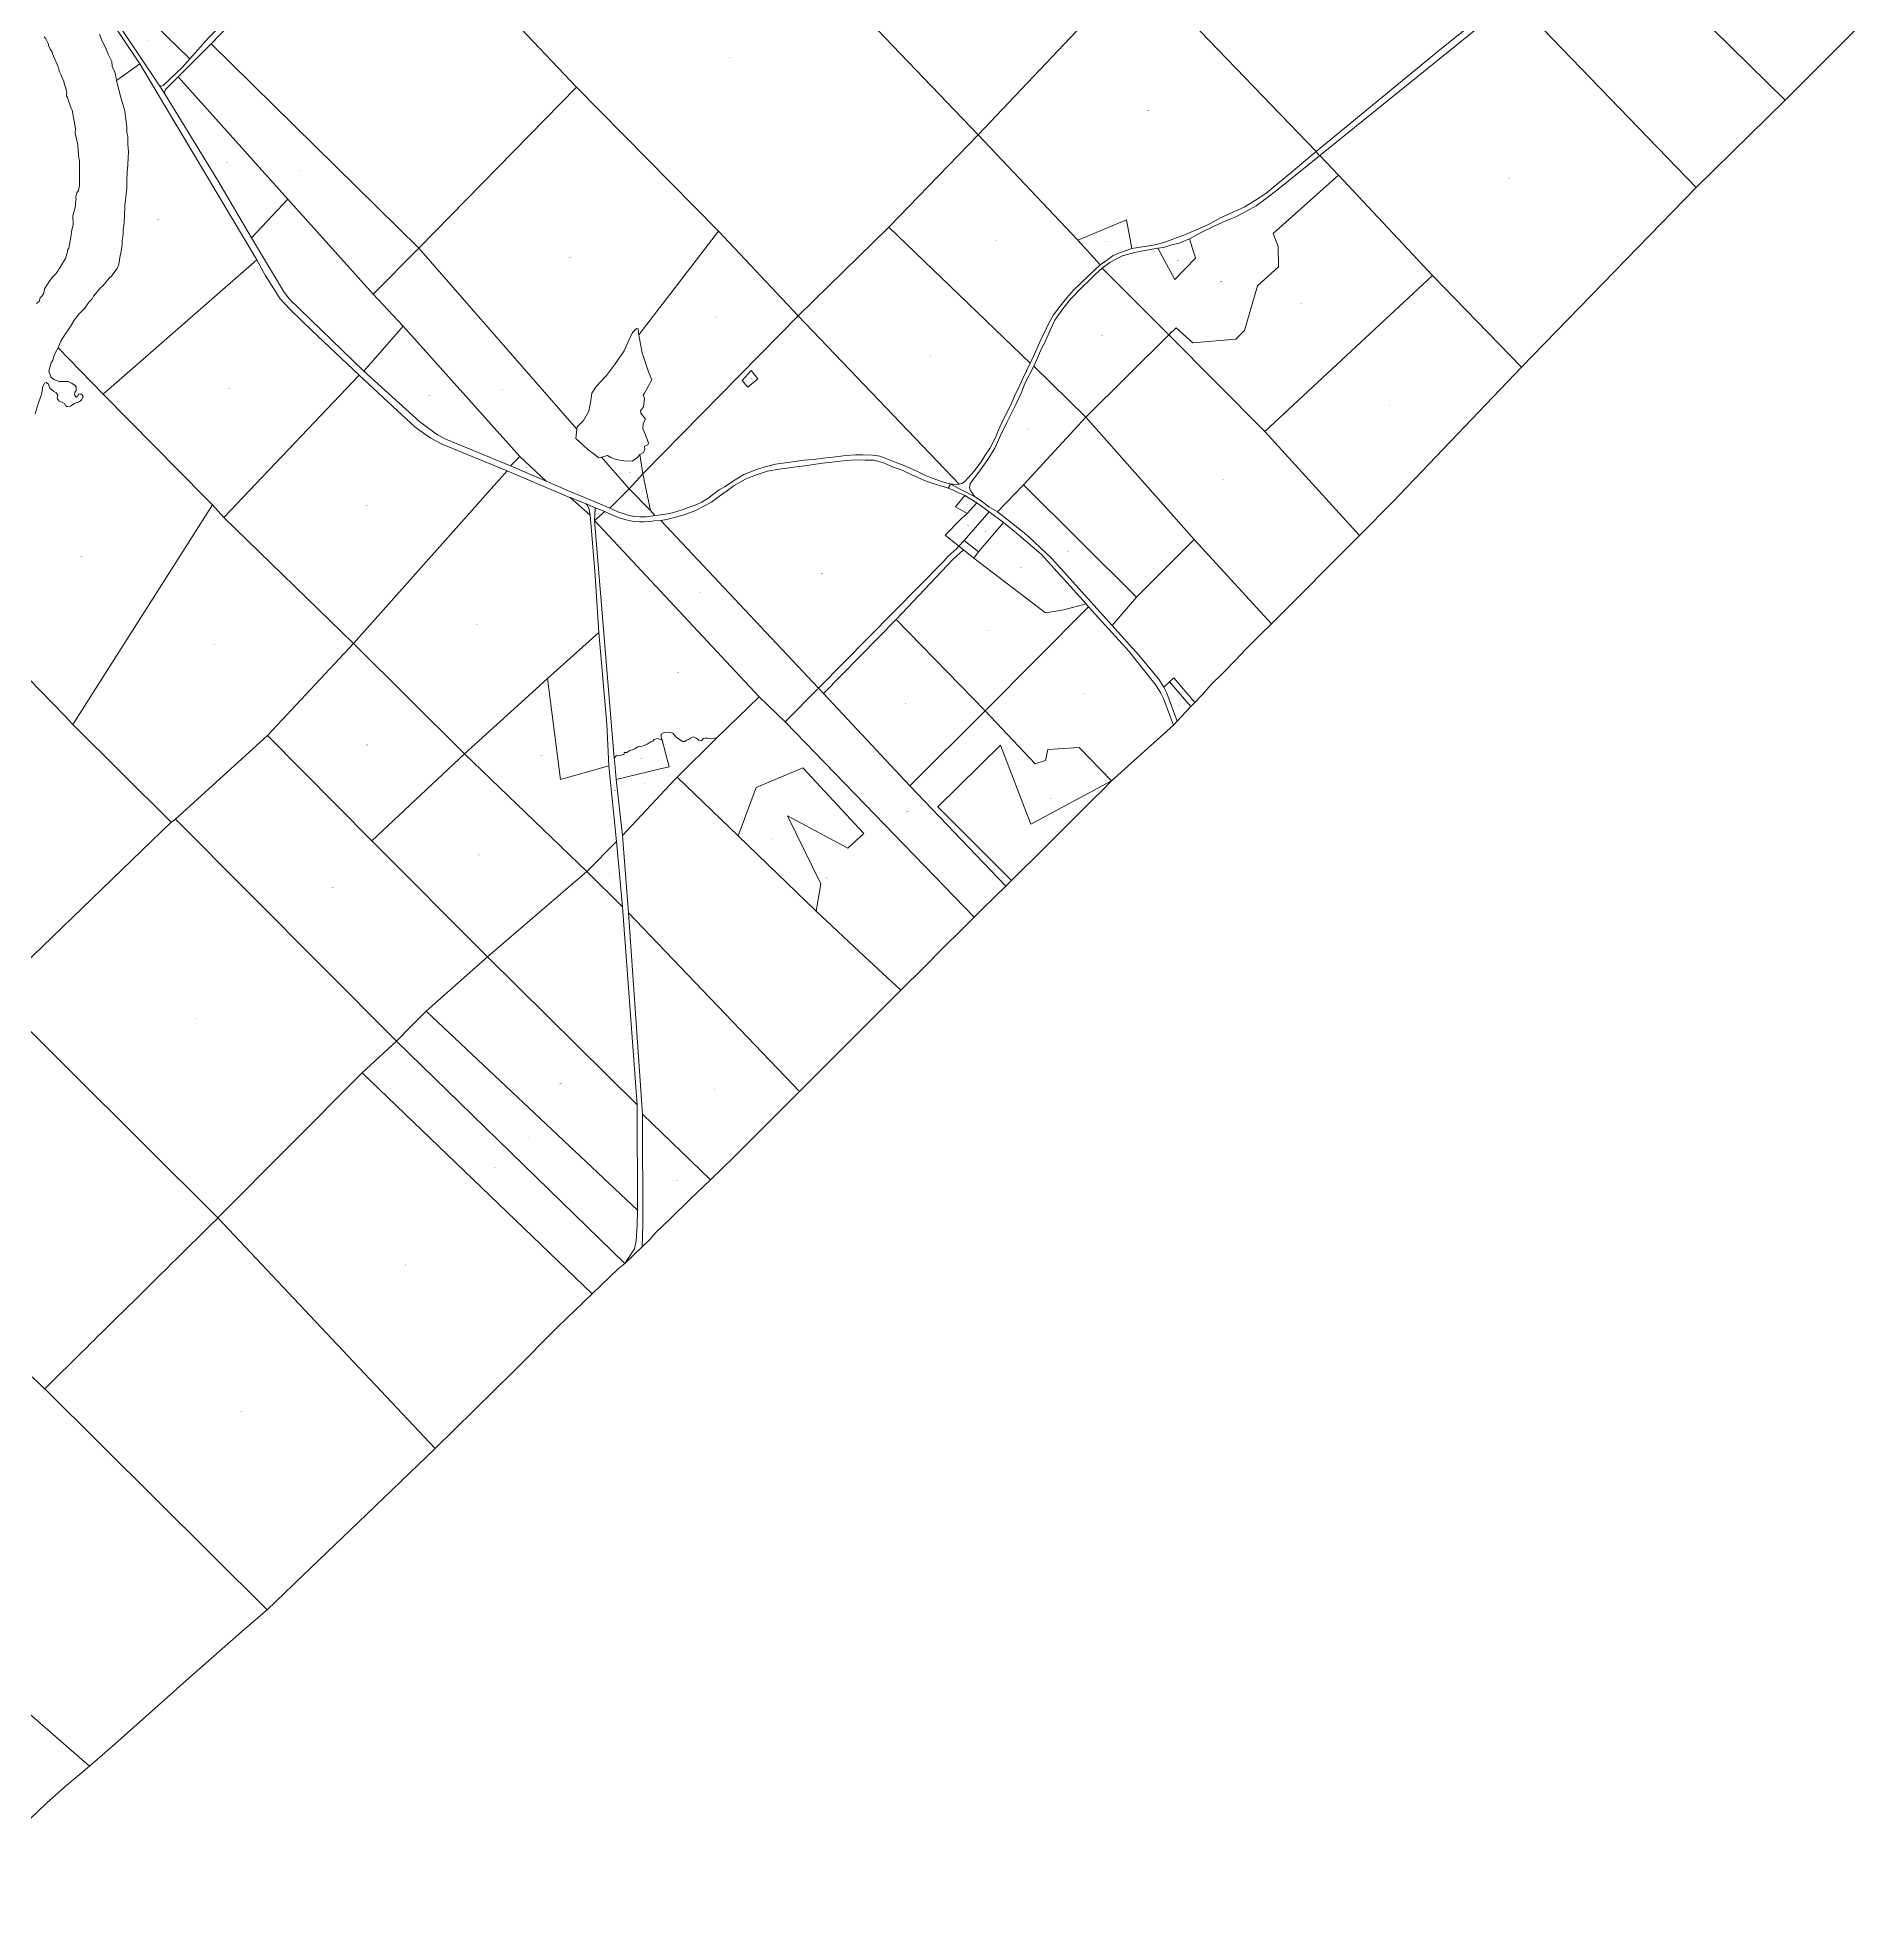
# Model space of a CAD drawing. Header units: metres. Extents: x 208626 to 229755, y 5040476 to 5064226.
# Drawn here: x 222019 to 226424, y 5044389 to 5048913 of the extents above; entities that cross this region are included whole.
import ezdxf

# ---------------------------------------------------------------- set-up
doc = ezdxf.new("R2010")
doc.units = ezdxf.units.M
doc.header["$LTSCALE"] = 0.56
doc.layers.add('6', color=7, linetype='Continuous', lineweight=13)
doc.layers.add('61', color=7, linetype='Continuous')

msp = doc.modelspace()

# ---------------------------------------------------------------- linework, layer by layer
at = {"layer": '6'}
for points in [[(223246.3038, 5049733.8055), (223420.2937, 5049899.6076), (223543.1479, 5050026.8154), (223658.7371, 5050147.7542), (224670.7592, 5049084.7716), (224286.0008, 5048678.0242), (223517.7552, 5049479.7532)], [(224670.7592, 5049084.7716), (224865.7525, 5049299.7742), (225066.7456, 5049518.777), (225073.7454, 5049525.7771), (225421.7532, 5049154.783), (225408.7536, 5049141.7828), (225546.8287, 5049001.7703), (225403.5427, 5048886.9308), (225100.1137, 5048637.7608)], [(223080.7688, 5049043.7473), (223517.7552, 5049479.7532), (224286.0008, 5048678.0242), (224070.7788, 5048455.7634), (223851.7855, 5048241.7604), (223659.7812, 5048445.7571), (223317.774, 5048792.7513)], [(225100.1137, 5048637.7608), (225403.5427, 5048886.9308), (225546.8287, 5049001.7703), (225561.5787, 5049013.3596), (225688.2939, 5049116.4342), (225746.2288, 5049163.5604), (225789.6124, 5049198.8502), (225837.7486, 5049242.7893), (225842.9844, 5049247.987), (225879.7577, 5049284.1278), (225992.349, 5049392.4885), (225998.825, 5049385.6094), (225930.2839, 5049315.5776), (225883.144, 5049269.186), (225797.8335, 5049187.9372), (225786.7506, 5049177.7886), (225576.3287, 5049006.5114), (225109.349, 5048628.7038), (225108.2693, 5048627.8292)], [(225797.8335, 5049187.9372), (225883.144, 5049269.186), (225929.8024, 5049217.226), (225980.3739, 5049263.0564), (225930.2839, 5049315.5776), (225998.825, 5049385.6094), (226222.4241, 5049159.0876), (226424.1485, 5048955.2538), (226230.5873, 5048761.6926)], [(222436.9353, 5048897.251), (222583.0951, 5049050.1274), (222826.0911, 5049300.0643), (223080.7688, 5049043.7473), (223317.774, 5048792.7513), (222937.7861, 5048404.7462)], [(222131.6346, 5049121.0785), (222168.787, 5049166.6676), (222221.3505, 5049231.1672), (222481.2713, 5048963.7229), (222430.8884, 5048911.7655), (222385.7834, 5048861.685), (222211.3275, 5049031.3493), (222208.9772, 5049034.0035), (222144.2474, 5049107.1035)], [(225576.3287, 5049006.5114), (225786.7506, 5049177.7886), (225797.8335, 5049187.9372), (226230.5873, 5048761.6926), (226016.2815, 5048551.2864)], [(224286.0008, 5048678.0242), (224670.7592, 5049084.7716), (225100.1137, 5048637.7608), (225030.0511, 5048579.2875), (224978.9668, 5048536.7865), (224954.3421, 5048521.0042), (224928.1722, 5048504.8996), (224902.0022, 5048492.8212), (224869.7929, 5048477.7231), (224839.0713, 5048461.4374), (224785.8035, 5048438.0428), (224738.2847, 5048420.1647), (224712.6118, 5048413.0741), (224656.4069, 5048404.2458), (224643.3219, 5048473.6969), (224525.5569, 5048424.3766)], [(222174.794, 5049003.0093), (222208.9772, 5049034.0035), (222211.3275, 5049031.3493), (222385.7834, 5048861.685), (222367.7561, 5048841.669), (222321.678, 5048797.3717), (222317.8874, 5048795.4764), (222314.5707, 5048795.9503), (222311.8567, 5048797.7742)], [(225109.349, 5048628.7038), (225576.3287, 5049006.5114), (226016.2815, 5048551.2864), (225594.9977, 5048118.4921), (225380.775, 5048338.7836), (225154.1248, 5048580.827)], [(222357.3074, 5048817.728), (222436.9353, 5048897.251), (222937.7861, 5048404.7462), (222827.7895, 5048293.7447), (222621.7847, 5048522.7412)], [(222324.5209, 5048780.788), (222327.3638, 5048787.4215), (222357.3074, 5048817.728), (222621.7847, 5048522.7412), (222534.4229, 5048429.6879), (222452.926, 5048568.0432), (222325.9424, 5048775.1022)], [(222937.7861, 5048404.7462), (223317.774, 5048792.7513), (223659.7812, 5048445.7571), (223468.0534, 5048196.3995), (223466.0065, 5048210.3057), (223462.0777, 5048211.6911), (223452.8972, 5048201.749), (223444.4889, 5048185.2273), (223432.7175, 5048157.7844), (223408.8636, 5048123.5132), (223390.3656, 5048097.7505), (223365.1187, 5048071.3598), (223354.4682, 5048055.3982), (223351.6605, 5048032.3238), (223347.4563, 5048012.1616), (223334.8389, 5047989.4337), (223319.1813, 5047974.5012), (223318.6339, 5047968.8336)], [(224070.7788, 5048455.7634), (224286.0008, 5048678.0242), (224525.5569, 5048424.3766), (224579.91, 5048364.9908), (224551.4974, 5048338.7056), (224532.7799, 5048320.7707), (224515.6953, 5048303.4873), (224498.5443, 5048284.4305), (224483.2989, 5048265.3738), (224467.1007, 5048244.4114), (224455.0396, 5048222.8123), (224446.4016, 5048203.7366), (224440.283, 5048191.1395), (224427.326, 5048162.7061), (224419.0479, 5048144.7102), (224410.8605, 5048128.1493)], [(224584.9427, 5048356.9385), (224603.3255, 5048370.3783), (224617.3623, 5048378.6564), (224633.1986, 5048386.5746), (224663.6008, 5048394.8295), (224678.6889, 5048397.994), (224718.9009, 5048404.6919), (224759.7596, 5048329.6669), (224809.7769, 5048380.7748), (224795.3091, 5048427.3962), (224824.4987, 5048443.5008), (224855.9874, 5048458.918), (224882.9812, 5048471.1551), (224907.0349, 5048480.7427), (224932.2898, 5048494.1898), (224955.3245, 5048506.787), (224977.3725, 5048522.9214), (225008.6952, 5048547.1742), (225108.2693, 5048627.8292), (225109.349, 5048628.7038), (225154.1248, 5048580.827), (224996.6167, 5048440.4812), (225008.6952, 5048409.2785), (225009.7017, 5048359.9581), (224959.1594, 5048314.4333), (224927.7808, 5048206.7769), (224906.7815, 5048185.7766), (224802.7823, 5048176.775), (224763.0999, 5048213.0036), (224744.9822, 5048195.8924)], [(224744.9822, 5048195.8924), (224763.0999, 5048213.0036), (224802.7823, 5048176.775), (224906.7815, 5048185.7766), (224927.7808, 5048206.7769), (224959.1594, 5048314.4333), (225009.7017, 5048359.9581), (225008.6952, 5048409.2785), (224996.6167, 5048440.4812), (225154.1248, 5048580.827), (225380.775, 5048338.7836), (224976.5069, 5047962.745)], [(222534.4229, 5048429.6879), (222621.7847, 5048522.7412), (222827.7895, 5048293.7447), (222899.7911, 5048216.7459), (222805.4476, 5048108.9122), (222624.9224, 5048283.2777), (222611.8412, 5048301.2065)], [(223468.0534, 5048196.3995), (223659.7812, 5048445.7571), (223851.7855, 5048241.7604), (223477.7973, 5047860.7553), (223470.6238, 5047907.6514), (223470.6407, 5047907.6735), (223479.0393, 5047912.5049), (223482.0933, 5047920.1333), (223481.8463, 5047928.0774), (223489.4814, 5047931.1287), (223491.263, 5047935.4515), (223487.1908, 5047946.3857), (223477.2654, 5047970.2882), (223478.5438, 5047982.0808), (223484.1429, 5047992.5065), (223472.9447, 5048007.0005), (223471.9285, 5048013.1884), (223478.8002, 5048022.8511), (223481.3452, 5048043.7023), (223478.0367, 5048050.8222), (223481.5997, 5048055.145), (223498.9171, 5048087.5728), (223491.5366, 5048107.1526), (223476.2664, 5048152.9234), (223469.4731, 5048186.7536)], [(223851.7855, 5048241.7604), (224070.7788, 5048455.7634), (224410.8605, 5048128.1493), (224393.7324, 5048091.0049), (224382.2983, 5048066.2312), (224374.6757, 5048051.9386), (224369.9115, 5048040.5046), (224362.8918, 5048024.0985), (224350.0987, 5047999.4599), (224338.727, 5047976.2428), (224333.0276, 5047963.3119), (224328.9395, 5047952.8437), (224322.2697, 5047937.5983), (224313.6942, 5047922.353), (224302.7167, 5047906.1175), (224291.779, 5047889.0037), (224278.4393, 5047870.8999), (224270.8166, 5047861.3715), (224261.9683, 5047851.1545), (224252.4919, 5047842.1519), (224246.3322, 5047837.8875), (224239.6988, 5047835.9922)], [(224525.5569, 5048424.3766), (224643.3219, 5048473.6969), (224656.4069, 5048404.2458), (224626.3602, 5048393.7729), (224610.9789, 5048387.3368), (224598.0277, 5048378.0758), (224589.9754, 5048372.0366), (224579.91, 5048364.9908)], [(222827.7895, 5048293.7447), (222937.7861, 5048404.7462), (223318.6339, 5047968.8336), (223316.4707, 5047946.4344), (223344.3683, 5047920.5466), (223371.2138, 5047899.6989), (223377.5559, 5047901.3924), (223444.6299, 5047824.6206), (223397.7218, 5047778.1863), (223369.7664, 5047790.5056), (223304.3793, 5047817.5133), (223244.2043, 5047843.0995), (223180.7978, 5047902.7508), (222899.7911, 5048216.7459)], [(224718.9009, 5048404.6919), (224732.2856, 5048406.8053), (224749.8971, 5048412.0887), (224770.3265, 5048417.3722), (224795.3091, 5048427.3962), (224809.7769, 5048380.7748), (224759.7596, 5048329.6669)], [(222176.7991, 5048052.7352), (222547.216, 5048377.094), (222567.5902, 5048340.136), (222603.4175, 5048283.173), (222628.2391, 5048256.27), (222654.773, 5048230.6838), (222679.4116, 5048206.9928), (222794.0759, 5048098.962), (222467.8052, 5047755.7402), (222440.8045, 5047786.7397), (222422.8042, 5047803.7394)], [(224419.7501, 5048120.7577), (224428.0458, 5048138.5916), (224433.8045, 5048151.5486), (224439.5631, 5048164.5057), (224446.1383, 5048177.7129), (224459.478, 5048207.2508), (224470.7826, 5048231.7699), (224489.7817, 5048258.7701), (224509.0255, 5048282.5249), (224535.661, 5048310.2721), (224552.8559, 5048327.3081), (224568.1013, 5048341.6007), (224584.9427, 5048356.9385), (224744.9822, 5048195.8924), (224545.3122, 5047997.5646)], [(224976.5069, 5047962.745), (225380.775, 5048338.7836), (225594.9977, 5048118.4921), (225285.9734, 5047794.5594), (225204.6449, 5047712.0523)], [(222805.4476, 5048108.9122), (222899.7911, 5048216.7459), (223180.7978, 5047902.7508), (223158.2471, 5047880.1643), (223002.5564, 5047944.4969), (222982.656, 5047954.9209), (222940.4861, 5047986.193)], [(224545.3122, 5047997.5646), (224744.9822, 5048195.8924), (224976.5069, 5047962.745), (225204.6449, 5047712.0523), (224992.4836, 5047499.891), (224805.9323, 5047702.8268)], [(224264.8112, 5047826.9897), (224266.7939, 5047837.7674), (224287.5545, 5047865.369), (224308.7922, 5047895.7679), (224326.081, 5047923.3058), (224340.6223, 5047954.9209), (224354.7896, 5047984.7685), (224376.5813, 5048028.1177), (224388.9682, 5048055.75), (224398.4966, 5048078.618), (224419.7501, 5048120.7577), (224545.3122, 5047997.5646), (224395.2735, 5047834.7003), (224332.5673, 5047769.1837), (224311.5475, 5047781.3702), (224292.7665, 5047795.7176), (224277.1305, 5047806.6154), (224267.1803, 5047821.3038)], [(222467.8052, 5047755.7402), (222794.0759, 5048098.962), (222885.9439, 5048012.9718), (222927.9837, 5047974.7538), (222949.0148, 5047959.1853), (222966.5461, 5047947.3398), (222993.5538, 5047932.6514), (223054.2027, 5047908.0128), (223150.8619, 5047868.212), (222780.2213, 5047451.9265)], [(223716.7903, 5048085.7586), (223738.7895, 5048109.7589), (223754.79, 5048089.7592), (223730.7906, 5048069.7588)], [(224395.2735, 5047834.7003), (224545.3122, 5047997.5646), (224805.9323, 5047702.8268), (224667.1181, 5047564.0125)], [(223158.2471, 5047880.1643), (223180.7978, 5047902.7508), (223244.2043, 5047843.0995)], [(223377.5559, 5047901.3924), (223392.5082, 5047905.385), (223400.3978, 5047900.5536), (223413.3776, 5047895.4679), (223431.7016, 5047892.4166), (223451.8075, 5047891.6537), (223464.7871, 5047900.0451), (223470.6238, 5047907.6514), (223477.7973, 5047860.7553), (223444.6299, 5047824.6206)], [(222780.2213, 5047451.9265), (223150.8619, 5047868.212), (223299.4174, 5047805.108), (223302.52, 5047803.7283), (223350.3398, 5047761.6026), (223361.7579, 5047626.9702), (223371.3123, 5047478.8755), (223247.4967, 5047367.8814), (223219.681, 5047342.279), (223047.3763, 5047185.9878)], [(223444.6299, 5047824.6206), (223477.7973, 5047860.7553), (223495.8024, 5047772.5005)], [(223302.52, 5047803.7283), (223340.8634, 5047788.6103), (223344.1802, 5047784.3459), (223347.4969, 5047778.1863), (223350.3398, 5047761.6026)], [(223397.7218, 5047778.1863), (223444.6299, 5047824.6206), (223495.8024, 5047772.5005), (223506.7002, 5047760.655), (223497.2238, 5047758.7597), (223485.6098, 5047757.7207), (223470.009, 5047757.2223), (223457.423, 5047758.2859), (223441.3131, 5047761.1288), (223429.9415, 5047765.3932), (223417.6222, 5047769.6575), (223406.7243, 5047773.9219)], [(224213.5685, 5047826.1532), (224218.8507, 5047836.4661), (224277.1305, 5047806.6154), (224292.7665, 5047795.7176), (224311.5475, 5047781.3702), (224332.5673, 5047769.1837), (224392.7424, 5047721.8018), (224408.3784, 5047708.5348), (224462.6114, 5047657.8471), (224609.0319, 5047495.3095), (224672.2958, 5047424.717), (224721.0992, 5047366.4373), (224732.9447, 5047347.0107), (224740.5258, 5047332.3223), (224765.1644, 5047265.0399), (224756.6357, 5047255.0897), (224732.6394, 5047319.1927), (224725.9007, 5047332.3547), (224714.4658, 5047351.275), (224648.7177, 5047433.858), (224552.0106, 5047540.1986), (224545.9445, 5047547.4779), (224437.5941, 5047667.099), (224372.7395, 5047722.5154), (224346.8264, 5047743.535), (224312.4302, 5047769.3322), (224285.8785, 5047788.7521), (224282.6392, 5047791.2715), (224253.4859, 5047808.5475), (224248.4471, 5047811.0669), (224236.9297, 5047815.7459), (224223.6128, 5047822.2244)], [(224231.217, 5047781.753), (224253.4859, 5047808.5475), (224282.6392, 5047791.2715), (224259.1211, 5047765.286)], [(224332.5673, 5047769.1837), (224395.2735, 5047834.7003), (224667.1181, 5047564.0125), (224609.0319, 5047495.3095), (224462.6114, 5047657.8471), (224408.3784, 5047708.5348), (224392.7424, 5047721.8018)], [(222103.8198, 5047256.7356), (222440.8045, 5047786.7397), (222467.8052, 5047755.7402), (222780.2213, 5047451.9265), (222572.8085, 5047230.6862), (222351.5682, 5047028.4588), (222341.1976, 5047021.545)], [(223340.8634, 5047788.6103), (223364.5544, 5047778.6601), (223362.5393, 5047776.7901), (223361.3355, 5047748.4731), (223408.6424, 5047176.0568), (223409.723, 5047162.9822), (223412.9065, 5047124.4611), (223428.2885, 5046989.6571), (223442.7686, 5046803.0041), (223477.0345, 5046317.5963), (223477.3599, 5046051.1616), (223475.8275, 5045997.7514), (223434.3387, 5045957.4919), (223435.4864, 5045959.8394), (223457.3993, 5045992.8154), (223461.5319, 5046012.3303), (223463.7579, 5046050.8577), (223464.9649, 5046086.4631), (223463.7579, 5046340.5286), (223428.2885, 5046817.431), (223414.0727, 5046975.2234), (223395.6489, 5047156.9168), (223390.8427, 5047257.8471), (223371.3123, 5047478.8755), (223361.7579, 5047626.9702), (223350.3398, 5047761.6026), (223347.4969, 5047778.1863), (223344.1802, 5047784.3459)], [(223361.3355, 5047748.4731), (223362.5393, 5047776.7901), (223364.5544, 5047778.6601), (223375.4522, 5047774.3957), (223385.8763, 5047770.6052)], [(223361.3355, 5047748.4731), (223385.8763, 5047770.6052), (223395.652, 5047765.6943), (223406.9231, 5047760.4456), (223420.7376, 5047754.9199), (223434.552, 5047751.236), (223447.6847, 5047747.4828), (223458.3706, 5047745.9666), (223470.6899, 5047745.4927), (223481.114, 5047745.4927), (223494.3809, 5047746.4404), (223505.7036, 5047748.0811), (223520.9148, 5047748.3357), (223900.8086, 5047344.7626), (223820.3356, 5047263.22), (223757.8099, 5047323.7605)], [(224206.3753, 5047712.9606), (224244.7962, 5047752.7672), (224259.1211, 5047765.286), (224282.6392, 5047791.2715), (224285.8785, 5047788.7521), (224312.4302, 5047769.3322), (224251.8721, 5047700.4023), (224239.5247, 5047686.3479)], [(224251.8721, 5047700.4023), (224312.4302, 5047769.3322), (224346.8264, 5047743.535), (224286.5989, 5047672.718)], [(224275.1677, 5047657.5445), (224286.5989, 5047672.718), (224346.8264, 5047743.535), (224372.7395, 5047722.5154), (224437.5941, 5047667.099), (224545.9445, 5047547.4779), (224492.0548, 5047533.3361), (224448.1041, 5047525.6925)], [(223900.8086, 5047344.7626), (224202.7991, 5047650.7667), (224212.4901, 5047661.4586), (224234.6614, 5047680.8123), (224239.5247, 5047686.3479), (224250.2202, 5047677.7049), (224225.4843, 5047655.6336), (224087.8034, 5047509.7652), (223912.8089, 5047331.7628)], [(224087.8034, 5047509.7652), (224225.4843, 5047655.6336), (224250.2202, 5047677.7049), (224275.1677, 5047657.5445), (224448.1041, 5047525.6925), (224492.0548, 5047533.3361), (224545.9445, 5047547.4779), (224552.0106, 5047540.1986), (224302.808, 5047289.7688)], [(224239.5247, 5047686.3479), (224251.8721, 5047700.4023), (224286.5989, 5047672.718), (224275.1677, 5047657.5445), (224250.2202, 5047677.7049)], [(224609.0319, 5047495.3095), (224667.1181, 5047564.0125), (224805.9323, 5047702.8268), (224992.4836, 5047499.891), (224965.3741, 5047472.7815), (224931.1926, 5047438.6), (224906.4405, 5047412.6691), (224873.6691, 5047379.2304), (224851.0688, 5047357.0027), (224841.5448, 5047347.2389), (224826.2295, 5047329.2008), (224808.1767, 5047310.037), (224757.0498, 5047369.4487), (224746.7539, 5047359.8649), (224732.9447, 5047347.0107), (224721.0992, 5047366.4373), (224672.2958, 5047424.717)], [(224302.808, 5047289.7688), (224552.0106, 5047540.1986), (224648.7177, 5047433.858), (224714.4658, 5047351.275), (224725.9007, 5047332.3547), (224732.6394, 5047319.1927), (224756.6357, 5047255.0897), (224607.369, 5047121.3672), (224528.8092, 5047201.7723), (224453.8097, 5047196.7712), (224447.8105, 5047169.7712), (224422.8108, 5047161.7708)], [(223912.8089, 5047331.7628), (224087.8034, 5047509.7652), (224302.808, 5047289.7688), (224120.8137, 5047108.7663)], [(222572.8085, 5047230.6862), (222780.2213, 5047451.9265), (223047.3763, 5047185.9878), (222824.8234, 5046976.747)], [(223247.4967, 5047367.8814), (223371.3123, 5047478.8755), (223390.8427, 5047257.8471), (223395.6489, 5047156.9168), (223279.4817, 5047123.9955)], [(223047.3763, 5047185.9878), (223219.681, 5047342.279), (223247.4967, 5047367.8814), (223279.4817, 5047123.9955), (223395.6489, 5047156.9168), (223414.0727, 5046975.2234), (223342.7806, 5046902.1879)], [(224732.9447, 5047347.0107), (224746.7539, 5047359.8649), (224798.6406, 5047300.2505), (224765.1644, 5047265.0399), (224740.5258, 5047332.3223)], [(224746.7539, 5047359.8649), (224757.0498, 5047369.4487), (224808.1767, 5047310.037), (224798.6406, 5047300.2505)], [(223560.4092, 5047130.2865), (223655.8129, 5047224.7591), (223757.8099, 5047323.7605), (223820.3356, 5047263.22), (224276.3206, 5046792.4483), (224244.6432, 5046760.981), (224202.3743, 5046718.9903), (224155.4103, 5046672.3352), (224099.6655, 5046616.6629), (224012.0085, 5046697.8294), (223895.162, 5046806.886), (223906.8209, 5046872.7635), (223825.817, 5047036.762), (223971.8183, 5046958.7643), (224009.8172, 5046993.7648), (223862.8138, 5047152.7623), (223750.8156, 5047104.7607), (223706.9095, 5046988.6471)], [(223820.3356, 5047263.22), (223900.8086, 5047344.7626), (223912.8089, 5047331.7628), (224120.8137, 5047108.7663), (224352.2368, 5046867.4334), (224328.5013, 5046844.037), (224293.1475, 5046809.1663), (224276.3206, 5046792.4483)], [(224120.8137, 5047108.7663), (224302.808, 5047289.7688), (224422.8108, 5047161.7708), (224447.8105, 5047169.7712), (224453.8097, 5047196.7712), (224528.8092, 5047201.7723), (224607.369, 5047121.3672), (224412.8146, 5047016.7709), (224339.81, 5047206.7695), (224188.8146, 5047058.7674), (224365.8294, 5046880.8319), (224352.2368, 5046867.4334)], [(222351.5682, 5047028.4588), (222572.8085, 5047230.6862), (222824.8234, 5046976.747), (223103.2029, 5046696.5311), (222955.5516, 5046565.6474), (222918.8345, 5046529.7492), (222883.6791, 5046493.861)], [(223408.6424, 5047176.0568), (223413.9042, 5047182.0703), (223420.8152, 5047181.7556), (223432.4328, 5047185.4391), (223432.8149, 5047189.7558), (223439.1705, 5047189.6501), (223445.9082, 5047193.8612), (223452.6459, 5047195.5456), (223459.3836, 5047198.9145), (223465.2791, 5047203.1255), (223470.3323, 5047203.9677), (223475.3856, 5047204.8099), (223478.1773, 5047205.8568), (223482.1233, 5047207.3366), (223488.0188, 5047209.8632), (223497.2831, 5047215.7587), (223501.4941, 5047216.6009), (223504.863, 5047220.812), (223513.2851, 5047223.3386), (223523.8137, 5047218.7571), (223540.6929, 5047154.6478), (223516.2122, 5047148.8648), (223412.9065, 5047124.4611), (223409.723, 5047162.9822)], [(223412.9065, 5047124.4611), (223516.2122, 5047148.8648), (223540.6929, 5047154.6478), (223523.8137, 5047218.7571), (223521.8135, 5047226.7571), (223521.8134, 5047233.7571), (223528.8132, 5047237.7572), (223540.8131, 5047238.7573), (223549.8132, 5047235.7575), (223557.8134, 5047226.7576), (223565.8135, 5047220.7577), (223573.8136, 5047215.7579), (223578.8136, 5047215.7579), (223582.8135, 5047218.758), (223587.8134, 5047220.7581), (223592.8133, 5047223.7581), (223599.8132, 5047226.7582), (223605.8132, 5047223.7583), (223612.8133, 5047218.7585), (223618.8133, 5047217.7585), (223623.8131, 5047222.7586), (223627.8131, 5047223.7587), (223633.8131, 5047223.7588), (223642.8131, 5047222.7589), (223655.8129, 5047224.7591), (223560.4092, 5047130.2865), (223553.8161, 5047123.7577), (223428.2885, 5046989.6571)], [(222824.8234, 5046976.747), (223047.3763, 5047185.9878), (223342.7806, 5046902.1879), (223103.2029, 5046696.5311)], [(224188.8146, 5047058.7674), (224339.81, 5047206.7695), (224412.8146, 5047016.7709), (224607.369, 5047121.3672), (224584.19, 5047098.19), (224560.9515, 5047074.9515), (224487.6195, 5047001.6195), (224446.6654, 5046960.6654), (224365.8294, 5046880.8319)], [(223428.2885, 5046989.6571), (223553.8161, 5047123.7577), (223560.4092, 5047130.2865), (223706.9095, 5046988.6471), (223895.162, 5046806.886), (224012.0085, 5046697.8294), (224099.6655, 5046616.6629), (224097.6205, 5046614.6205), (224076.7969, 5046593.7969), (224044.1898, 5046561.1898), (224010.256, 5046527.256), (223975.5578, 5046492.5578), (223941.1911, 5046458.1911), (223892.85, 5046409.85), (223855.0123, 5046372.0123), (223442.7686, 5046803.0041)], [(223706.9095, 5046988.6471), (223750.8156, 5047104.7607), (223862.8138, 5047152.7623), (224009.8172, 5046993.7648), (223971.8183, 5046958.7643), (223825.817, 5047036.762), (223906.8209, 5046872.7635), (223895.162, 5046806.886)], [(221910.8373, 5046606.7339), (222341.1976, 5047021.545), (222351.5682, 5047028.4588), (222883.6791, 5046493.861), (222801.3796, 5046417.2144), (222801.3213, 5046417.1601), (222453.263, 5046067.446), (222453.1892, 5046067.3718), (222453.1175, 5046067.4431)], [(223342.7806, 5046902.1879), (223414.0727, 5046975.2234), (223428.2885, 5046817.431)], [(223103.2029, 5046696.5311), (223342.7806, 5046902.1879), (223428.2885, 5046817.431), (223463.7579, 5046340.5286)], [(223442.7686, 5046803.0041), (223855.0123, 5046372.0123), (223827.7353, 5046344.7353), (223779.7381, 5046296.7381), (223736.4371, 5046253.4371), (223696.6114, 5046213.6805), (223640.8407, 5046159.7606), (223477.0345, 5046317.5963)], [(222955.5516, 5046565.6474), (223103.2029, 5046696.5311), (223463.7579, 5046340.5286), (223464.9649, 5046086.4631)], [(222883.6791, 5046493.861), (222918.8345, 5046529.7492), (222955.5516, 5046565.6474), (223464.9649, 5046086.4631), (223463.7579, 5046050.8577), (223461.5319, 5046012.3303), (223457.3993, 5045992.8154), (223435.4864, 5045959.8394), (223434.3387, 5045957.4919)], [(222801.3796, 5046417.2144), (222883.6791, 5046493.861), (223434.3387, 5045957.4919), (223417.9281, 5045944.5634), (223355.5375, 5045884.2837), (223355.3299, 5045884.4834)], [(222453.263, 5046067.446), (222801.3213, 5046417.1601), (222801.3796, 5046417.2144), (223355.3299, 5045884.4834), (223355.5375, 5045884.2837), (223273.0562, 5045804.986), (223166.2994, 5045698.2291), (222976.9331, 5045511.4047)], [(223475.8275, 5045997.7514), (223477.3599, 5046051.1616), (223477.0345, 5046317.5963), (223640.8407, 5046159.7606), (223591.1928, 5046111.6339), (223545.0168, 5046067.2807), (223508.9292, 5046032.3861), (223494.2496, 5046015.8468)]]:
    msp.add_lwpolyline(points, close=True, dxfattribs=at)
for points in [[(222089.9803, 5049111.514), (222265.6225, 5048849.2211), (222208.9243, 5048809.5258), (222206.482, 5048823.7723), (222204.0397, 5048831.0991), (222198.7482, 5048842.4964), (222197.527, 5048854.7078), (222188.9791, 5048872.6177), (222182.0593, 5048890.1207), (222175.1395, 5048902.7391), (222167.8127, 5048921.0561)], [(223364.5544, 5047778.6601), (223340.8634, 5047788.6103), (223302.52, 5047803.7283), (223299.4174, 5047805.108), (223150.8619, 5047868.212), (223054.2027, 5047908.0128), (222993.5538, 5047932.6514), (222966.5461, 5047947.3398), (222949.0148, 5047959.1853), (222927.9837, 5047974.7538), (222885.9439, 5048012.9718), (222794.0759, 5048098.962), (222679.4116, 5048206.9928), (222654.773, 5048230.6838), (222628.2391, 5048256.27), (222603.4175, 5048283.173), (222567.5902, 5048340.136), (222547.216, 5048377.094), (222265.6225, 5048849.2211), (222089.9803, 5049111.514)], [(222583.0951, 5049050.1274), (222436.9353, 5048897.251), (222357.3074, 5048817.728), (222327.3638, 5048787.4215), (222324.5209, 5048780.788), (222325.9424, 5048775.1022), (222311.8567, 5048797.7742), (222314.5707, 5048795.9503), (222317.8874, 5048795.4764), (222321.678, 5048797.3717), (222367.7561, 5048841.669), (222385.7834, 5048861.685), (222430.8884, 5048911.7655), (222481.2713, 5048963.7229)], [(222174.794, 5049003.0093), (222311.8567, 5048797.7742), (222325.9424, 5048775.1022), (222452.926, 5048568.0432), (222534.4229, 5048429.6879), (222611.8412, 5048301.2065), (222624.9224, 5048283.2777), (222805.4476, 5048108.9122), (222940.4861, 5047986.193), (222982.656, 5047954.9209), (223002.5564, 5047944.4969), (223158.2471, 5047880.1643), (223244.2043, 5047843.0995), (223304.3793, 5047817.5133), (223369.7664, 5047790.5056), (223397.7218, 5047778.1863), (223406.7243, 5047773.9219), (223417.6222, 5047769.6575), (223429.9415, 5047765.3932), (223441.3131, 5047761.1288), (223457.423, 5047758.2859), (223470.009, 5047757.2223), (223485.6098, 5047757.7207), (223497.2238, 5047758.7597), (223506.7002, 5047760.655), (223520.441, 5047762.0764), (223537.0246, 5047764.9193), (223548.8701, 5047767.2884), (223564.0324, 5047771.5528), (223576.799, 5047775.757), (223591.576, 5047781.1673), (223604.009, 5047785.7721), (223619.6654, 5047793.1398), (223634.8612, 5047802.8099), (223648.3722, 5047812.7751)], [(222034.8997, 5048914.4023), (222038.7794, 5048909.2518), (222044.4781, 5048898.2616), (222044.8851, 5048895.4123), (222044.9264, 5048893.8036), (222049.3626, 5048884.4221), (222053.026, 5048878.7234), (222054.6542, 5048873.4318), (222059.8028, 5048862.4492), (222066.0515, 5048847.9915), (222070.1219, 5048837.8154), (222070.5289, 5048831.7097), (222074.5994, 5048823.9759), (222081.9262, 5048806.4729), (222083.5544, 5048799.1461), (222086.8108, 5048789.7841), (222089.253, 5048779.6079), (222088.356, 5048776.7641), (222088.4389, 5048771.8741), (222091.2882, 5048768.2107), (222093.7305, 5048760.4768), (222097.3939, 5048749.0796), (222099.4292, 5048742.1598), (222101.8714, 5048737.6823), (222110.4194, 5048693.3144), (222109.6053, 5048681.9171), (222115.711, 5048654.2381), (222117.7462, 5048627.7801), (222119.7814, 5048614.3476), (222119.4845, 5048597.1022), (222119.7814, 5048569.9797), (222120.1885, 5048556.1402), (222117.3391, 5048543.9288)], [(222231.3118, 5048715.9054), (222228.8695, 5048735.0365), (222226.4272, 5048744.3985), (222217.8793, 5048773.7058), (222213.4018, 5048793.651), (222210.1454, 5048805.0483), (222208.9243, 5048809.5258), (222265.6225, 5048849.2211), (222547.216, 5048377.094), (222176.7991, 5048052.7352), (222068.0867, 5048164.9698)], [(222068.0867, 5048164.9698), (222074.5994, 5048180.6411), (222079.891, 5048188.782), (222098.208, 5048216.4611), (222107.163, 5048231.1147), (222119.3744, 5048246.5824), (222132.8068, 5048260.0149), (222142.1689, 5048274.6685), (222150.3098, 5048282.8094), (222153.9732, 5048288.9151), (222170.255, 5048309.2673), (222175.9536, 5048314.5589), (222184.5016, 5048323.5139), (222191.0143, 5048332.4689), (222197.527, 5048338.5746), (222202.8186, 5048345.9014), (222210.9595, 5048356.0775), (222214.6229, 5048365.8466), (222217.0652, 5048382.1284), (222219.9145, 5048397.5961), (222222.3568, 5048412.6568), (222222.7638, 5048423.647), (222224.799, 5048438.3006), (222225.2061, 5048450.512), (222226.8343, 5048458.2458), (222227.2413, 5048468.422), (222228.0554, 5048481.0404), (222229.2765, 5048507.4983), (222231.3118, 5048528.2576), (222233.754, 5048549.831), (222233.754, 5048568.5551), (222234.9752, 5048588.9073), (222236.1963, 5048606.0032), (222237.0104, 5048622.6921), (222238.2315, 5048636.9386), (222236.6033, 5048656.0698), (222236.1963, 5048674.7938), (222233.754, 5048682.9347), (222234.1611, 5048694.739), (222231.3118, 5048715.9054)], [(224626.3602, 5048393.7729), (224656.4069, 5048404.2458), (224712.6118, 5048413.0741), (224738.2847, 5048420.1647), (224785.8035, 5048438.0428), (224839.0713, 5048461.4374), (224869.7929, 5048477.7231), (224902.0022, 5048492.8212), (224928.1722, 5048504.8996), (224954.3421, 5048521.0042), (224978.9668, 5048536.7865), (225030.0511, 5048579.2875), (225100.1137, 5048637.7608), (225108.2693, 5048627.8292), (225008.6952, 5048547.1742), (224977.3725, 5048522.9214), (224955.3245, 5048506.787), (224932.2898, 5048494.1898), (224907.0349, 5048480.7427), (224882.9812, 5048471.1551), (224855.9874, 5048458.918), (224824.4987, 5048443.5008), (224795.3091, 5048427.3962), (224770.3265, 5048417.3722), (224749.8971, 5048412.0887), (224732.2856, 5048406.8053), (224718.9009, 5048404.6919), (224678.6889, 5048397.994), (224663.6008, 5048394.8295), (224633.1986, 5048386.5746), (224617.3623, 5048378.6564), (224603.3255, 5048370.3783), (224584.9427, 5048356.9385), (224568.1013, 5048341.6007), (224552.8559, 5048327.3081), (224535.661, 5048310.2721), (224509.0255, 5048282.5249), (224489.7817, 5048258.7701), (224470.7826, 5048231.7699), (224459.478, 5048207.2508)], [(222117.3391, 5048543.9288), (222113.2687, 5048538.6372), (222110.8264, 5048528.8682), (222111.6405, 5048521.1343), (222110.0123, 5048516.2498), (222110.0123, 5048507.7018), (222107.1613, 5048494.4143), (222103.4996, 5048484.0932), (222104.3137, 5048461.2987), (222101.4644, 5048449.4944), (222099.0654, 5048431.6364), (222094.1376, 5048405.1265), (222091.2882, 5048400.2419), (222090.8812, 5048395.3574), (222089.253, 5048391.694), (222085.9967, 5048380.2967), (222072.5718, 5048357.6272), (222071.0354, 5048355.0666), (222069.6853, 5048354.9734), (222068.1023, 5048351.2488), (222066.7987, 5048348.9675), (222064.0162, 5048343.6626), (222053.4331, 5048333.4865), (222045.6992, 5048322.9033), (222035.5231, 5048306.6215), (222033.8949, 5048296.4454), (222029.8244, 5048289.9327), (222025.3803, 5048285.3156), (222022.4488, 5048276.521), (222016.5857, 5048271.3908)], [(224218.8507, 5047836.4661), (224219.3393, 5047836.4356), (224226.4318, 5047835.9922), (224232.5915, 5047835.0446), (224239.6988, 5047835.9922), (224246.3322, 5047837.8875), (224252.4919, 5047842.1519), (224261.9683, 5047851.1545), (224270.8166, 5047861.3715), (224278.4393, 5047870.8999), (224291.779, 5047889.0037), (224302.7167, 5047906.1175), (224313.6942, 5047922.353), (224322.2697, 5047937.5983), (224328.9395, 5047952.8437), (224333.0276, 5047963.3119), (224338.727, 5047976.2428), (224350.0987, 5047999.4599), (224362.8918, 5048024.0985), (224369.9115, 5048040.5046), (224374.6757, 5048051.9386), (224382.2983, 5048066.2312), (224393.7324, 5048091.0049), (224410.8605, 5048128.1493), (224419.0479, 5048144.7102), (224427.326, 5048162.7061), (224440.283, 5048191.1395), (224446.4016, 5048203.7366), (224455.0396, 5048222.8123), (224467.1007, 5048244.4114), (224483.2989, 5048265.3738), (224498.5443, 5048284.4305), (224515.6953, 5048303.4873), (224532.7799, 5048320.7707), (224551.4974, 5048338.7056), (224579.91, 5048364.9908), (224589.9754, 5048372.0366), (224598.0277, 5048378.0758), (224610.9789, 5048387.3368), (224626.3602, 5048393.7729)], [(223477.7973, 5047860.7553), (223851.7855, 5048241.7604), (224239.6988, 5047835.9922), (224232.5915, 5047835.0446), (224226.4318, 5047835.9922), (224219.3393, 5047836.4356), (224218.8507, 5047836.4661), (224218.3185, 5047836.6354), (224208.4267, 5047839.7828), (224199.4241, 5047842.1519), (224186.083, 5047846.5694), (224170.6178, 5047852.1931), (224158.6029, 5047857.2335), (224142.3602, 5047864.8771), (224127.073, 5047872.5207), (224108.9195, 5047880.1643), (224081.9169, 5047890.4815), (224061.9156, 5047899.0974), (224048.7496, 5047903.2746), (224032.134, 5047906.3213), (224007.6418, 5047906.9169), (223989.9562, 5047907.0242), (223966.7788, 5047905.6437), (223942.4626, 5047902.2738), (223912.2896, 5047899.0102), (223888.7943, 5047895.7615), (223865.8553, 5047894.272), (223843.5858, 5047890.4815), (223820.3686, 5047887.6386), (223797.3443, 5047884.5294), (223775.3558, 5047878.636), (223753.7605, 5047872.579), (223721.0069, 5047859.1444), (223693.385, 5047842.6257), (223675.7971, 5047830.7584), (223661.5691, 5047822.1501), (223648.3722, 5047812.7751), (223634.8612, 5047802.8099), (223619.6654, 5047793.1398), (223604.009, 5047785.7721)], [(224459.478, 5048207.2508), (224446.1383, 5048177.7129), (224439.5631, 5048164.5057), (224433.8045, 5048151.5486), (224428.0458, 5048138.5916), (224419.7501, 5048120.7577), (224398.4966, 5048078.618), (224388.9682, 5048055.75), (224376.5813, 5048028.1177), (224354.7896, 5047984.7685), (224340.6223, 5047954.9209), (224326.081, 5047923.3058), (224308.7922, 5047895.7679), (224287.5545, 5047865.369), (224266.7939, 5047837.7674), (224264.8112, 5047826.9897), (224267.1803, 5047821.3038), (224277.1305, 5047806.6154), (224218.8507, 5047836.4661)], [(222070.936, 5048083.9679), (222063.6092, 5048086.0031), (222059.1317, 5048088.8524), (222055.0612, 5048090.8876), (222050.5837, 5048094.9581), (222046.1062, 5048108.7976), (222049.7697, 5048123.2477), (222051.3978, 5048128.9464), (222055.4683, 5048134.8485), (222058.3176, 5048144.2105), (222061.1669, 5048151.9444), (222068.0867, 5048164.9698), (222176.7991, 5048052.7352), (222422.8042, 5047803.7394), (222440.8045, 5047786.7397), (222103.8198, 5047256.7356), (222082.8193, 5047279.7352), (221885.9295, 5047481.386), (221857.6024, 5047511.5642), (221804.7187, 5047565.0467)], [(222031.0456, 5048069.3142), (222035.5231, 5048079.4904), (222039.5935, 5048081.1186), (222044.8255, 5048077.3719), (222048.5485, 5048067.6861), (222057.0965, 5048059.9522), (222063.2021, 5048057.1029), (222067.2726, 5048051.8113), (222066.0515, 5048044.0775), (222066.8655, 5048041.2281), (222068.0867, 5048039.1929), (222070.5289, 5048035.9366), (222074.5994, 5048034.3084), (222078.2628, 5048033.4943), (222083.9614, 5048030.645), (222087.2178, 5048025.3534), (222091.2882, 5048022.9111), (222097.801, 5048024.1322), (222101.4644, 5048026.9816), (222109.6053, 5048031.4591), (222117.7462, 5048033.4943), (222122.6307, 5048036.7506), (222125.48, 5048040.414), (222128.3294, 5048047.7409), (222126.2941, 5048051.8113), (222122.2237, 5048053.8465), (222117.3391, 5048053.0324), (222115.711, 5048048.962), (222112.0475, 5048046.1127), (222108.7912, 5048050.1831), (222107.5701, 5048054.2536), (222108.7912, 5048057.1029), (222112.0475, 5048061.9874), (222112.0475, 5048067.6861), (222111.6405, 5048070.9424), (222108.3841, 5048074.6058), (222100.6503, 5048079.8974), (222092.9164, 5048083.9679), (222078.2628, 5048083.9679), (222070.936, 5048083.9679)], [(222012.663, 5048005.3282), (222020.3066, 5048030.1699), (222028.9056, 5048055.0116), (222031.0456, 5048069.3142)], [(224057.7521, 5047887.6386), (224034.2429, 5047893.6679), (224013.154, 5047894.3709), (223998.3918, 5047895.0739), (223980.0457, 5047894.272), (223960.4213, 5047892.6037), (223932.7925, 5047888.9199), (223910.2289, 5047886.6174), (223883.9815, 5047882.9336), (223861.4179, 5047879.7102), (223846.9025, 5047877.6883), (223824.7598, 5047874.6879), (223805.7798, 5047872.579), (223777.6104, 5047867.2772), (223746.7581, 5047857.1467), (223724.655, 5047847.937), (223697.4867, 5047832.7412), (223681.8303, 5047821.2291), (223668.7976, 5047811.7583), (223642.6894, 5047793.1398), (223624.2074, 5047782.9245), (223602.8855, 5047771.5528), (223589.7992, 5047766.7572), (223576.8255, 5047762.5502), (223556.5795, 5047756.3013), (223535.6032, 5047751.1786), (223520.9148, 5047748.3357), (223505.7036, 5047748.0811), (223494.3809, 5047746.4404), (223481.114, 5047745.4927), (223470.6899, 5047745.4927), (223458.3706, 5047745.9666), (223447.6847, 5047747.4828), (223434.552, 5047751.236), (223420.7376, 5047754.9199), (223406.9231, 5047760.4456), (223395.652, 5047765.6943), (223385.8763, 5047770.6052), (223375.4522, 5047774.3957), (223364.5544, 5047778.6601)], [(223520.9148, 5047748.3357), (223535.6032, 5047751.1786), (223556.5795, 5047756.3013), (223576.8255, 5047762.5502), (223589.7992, 5047766.7572), (223602.8855, 5047771.5528), (223624.2074, 5047782.9245), (223642.6894, 5047793.1398), (223668.7976, 5047811.7583), (223681.8303, 5047821.2291), (223697.4867, 5047832.7412), (223724.655, 5047847.937), (223746.7581, 5047857.1467), (223777.6104, 5047867.2772), (223805.7798, 5047872.579), (223824.7598, 5047874.6879), (223846.9025, 5047877.6883), (223861.4179, 5047879.7102), (223883.9815, 5047882.9336), (223910.2289, 5047886.6174), (223932.7925, 5047888.9199), (223960.4213, 5047892.6037), (223980.0457, 5047894.272), (223998.3918, 5047895.0739), (224013.154, 5047894.3709), (224034.2429, 5047893.6679), (224057.7521, 5047887.6386), (224079.5478, 5047878.1622), (224104.0652, 5047868.9085), (224124.5607, 5047859.6832), (224141.6181, 5047851.1545), (224160.7306, 5047843.7927), (224177.3079, 5047837.8065), (224204.1623, 5047829.8326), (224213.5685, 5047826.1532), (224223.6128, 5047822.2244), (224236.9297, 5047815.7459), (224248.4471, 5047811.0669), (224253.4859, 5047808.5475), (224231.217, 5047781.753)], [(223648.3722, 5047812.7751), (223661.5691, 5047822.1501), (223675.7971, 5047830.7584), (223693.385, 5047842.6257), (223721.0069, 5047859.1444), (223753.7605, 5047872.579), (223775.3558, 5047878.636), (223797.3443, 5047884.5294), (223820.3686, 5047887.6386), (223843.5858, 5047890.4815), (223865.8553, 5047894.272), (223888.7943, 5047895.7615), (223912.2896, 5047899.0102), (223942.4626, 5047902.2738), (223966.7788, 5047905.6437), (223989.9562, 5047907.0242), (224007.6418, 5047906.9169), (224032.134, 5047906.3213), (224048.7496, 5047903.2746), (224061.9156, 5047899.0974), (224081.9169, 5047890.4815), (224108.9195, 5047880.1643), (224127.073, 5047872.5207), (224142.3602, 5047864.8771), (224158.6029, 5047857.2335), (224170.6178, 5047852.1931), (224186.083, 5047846.5694), (224199.4241, 5047842.1519), (224208.4267, 5047839.7828), (224218.3185, 5047836.6354), (224218.8507, 5047836.4661), (224213.5685, 5047826.1532), (224204.1623, 5047829.8326), (224177.3079, 5047837.8065), (224160.7306, 5047843.7927), (224141.6181, 5047851.1545), (224124.5607, 5047859.6832), (224104.0652, 5047868.9085), (224079.5478, 5047878.1622), (224057.7521, 5047887.6386)], [(223604.009, 5047785.7721), (223591.576, 5047781.1673), (223576.799, 5047775.757), (223564.0324, 5047771.5528), (223548.8701, 5047767.2884), (223537.0246, 5047764.9193), (223520.441, 5047762.0764), (223506.7002, 5047760.655), (223495.8024, 5047772.5005), (223477.7973, 5047860.7553)], [(224231.217, 5047781.753), (224259.1211, 5047765.286), (224244.7962, 5047752.7672), (224206.3753, 5047712.9606), (224239.5247, 5047686.3479), (224234.6614, 5047680.8123), (224212.4901, 5047661.4586), (224202.7991, 5047650.7667), (223900.8086, 5047344.7626), (223520.9148, 5047748.3357)], [(223361.3355, 5047748.4731), (223757.8099, 5047323.7605), (223655.8129, 5047224.7591), (223642.8131, 5047222.7589), (223633.8131, 5047223.7588), (223627.8131, 5047223.7587), (223623.8131, 5047222.7586), (223618.8133, 5047217.7585), (223612.8133, 5047218.7585), (223605.8132, 5047223.7583), (223599.8132, 5047226.7582), (223592.8133, 5047223.7581), (223587.8134, 5047220.7581), (223582.8135, 5047218.758), (223578.8136, 5047215.7579), (223573.8136, 5047215.7579), (223565.8135, 5047220.7577), (223557.8134, 5047226.7576), (223549.8132, 5047235.7575), (223540.8131, 5047238.7573), (223528.8132, 5047237.7572), (223521.8134, 5047233.7571), (223521.8135, 5047226.7571), (223523.8137, 5047218.7571), (223513.2851, 5047223.3386), (223504.863, 5047220.812), (223501.4941, 5047216.6009), (223497.2831, 5047215.7587), (223488.0188, 5047209.8632), (223482.1233, 5047207.3366), (223478.1773, 5047205.8568), (223475.3856, 5047204.8099), (223470.3323, 5047203.9677), (223465.2791, 5047203.1255), (223459.3836, 5047198.9145), (223452.6459, 5047195.5456), (223445.9082, 5047193.8612), (223439.1705, 5047189.6501), (223432.8149, 5047189.7558), (223432.4328, 5047185.4391)], [(223432.4328, 5047185.4391), (223420.8152, 5047181.7556), (223413.9042, 5047182.0703), (223408.6424, 5047176.0568), (223361.3355, 5047748.4731)], [(221885.9295, 5047481.386), (222082.8193, 5047279.7352), (222103.8198, 5047256.7356), (222341.1976, 5047021.545), (221910.8373, 5046606.7339)], [(221910.8373, 5046606.7339), (222453.1175, 5046067.4431), (222453.1892, 5046067.3718), (222436.9299, 5046051.3212), (222427.8556, 5046042.3633), (222414.879, 5046029.5533), (222405.6316, 5046020.4246), (222384.8985, 5045999.9577), (222367.1643, 5045982.4511), (222352.2444, 5045967.7227), (222343.4561, 5045959.0471), (222329.2834, 5045945.0563), (222314.521, 5045930.4834), (222307.2236, 5045923.2797), (222297.8288, 5045914.0054), (222284.7081, 5045901.0532), (222272.4875, 5045888.9894), (222260.1025, 5045876.7634), (222249.662, 5045866.4569), (222239.8304, 5045856.7515), (222225.207, 5045842.3158), (222211.0456, 5045828.3361), (222202.0918, 5045819.4973), (222190.9037, 5045808.4528), (222182.4119, 5045800.07), (222175.096, 5045792.848), (222162.7247, 5045780.6355), (222156.0194, 5045774.0163), (222146.4675, 5045764.587), (222136.4827, 5045754.7303), (222125.8902, 5045744.2738), (222112.1815, 5045730.7411), (222099.9406, 5045718.6573), (222091.4351, 5045710.2609), (222075.9433, 5045694.968), (222066.0933, 5045685.2444), (222060.2824, 5045679.5081), (222051.3383, 5045670.6788), (222036.0543, 5045655.591)], [(222036.0543, 5045655.591), (222051.3383, 5045670.6788), (222060.2824, 5045679.5081), (222066.0933, 5045685.2444), (222075.9433, 5045694.968), (222091.4351, 5045710.2609), (222099.9406, 5045718.6573), (222112.1815, 5045730.7411), (222125.8902, 5045744.2738), (222136.4827, 5045754.7303), (222146.4675, 5045764.587), (222156.0194, 5045774.0163), (222162.7247, 5045780.6355), (222175.096, 5045792.848), (222182.4119, 5045800.07), (222190.9037, 5045808.4528), (222202.0918, 5045819.4973), (222211.0456, 5045828.3361), (222225.207, 5045842.3158), (222239.8304, 5045856.7515), (222249.662, 5045866.4569), (222260.1025, 5045876.7634), (222272.4875, 5045888.9894), (222284.7081, 5045901.0532), (222297.8288, 5045914.0054), (222307.2236, 5045923.2797), (222314.521, 5045930.4834), (222329.2834, 5045945.0563), (222343.4561, 5045959.0471), (222352.2444, 5045967.7227), (222367.1643, 5045982.4511), (222384.8985, 5045999.9577), (222405.6316, 5046020.4246), (222414.879, 5046029.5533), (222427.8556, 5046042.3633), (222436.9299, 5046051.3212), (222453.1892, 5046067.3718), (222453.263, 5046067.446), (222976.9331, 5045511.4047), (222811.4397, 5045352.3759)], [(222006.0548, 5045684.7302), (222021.6893, 5045669.2395), (222035.7589, 5045655.2994), (222036.0543, 5045655.591), (222571.9025, 5045122.8542), (222517.4973, 5045076.1163), (222383.4158, 5044957.9212), (222206.1232, 5044799.6923), (222143.8497, 5044746.3304), (221492.5411, 5045312.9716)], [(222036.0543, 5045655.591), (222035.7589, 5045655.2994), (222021.6893, 5045669.2395), (222006.0548, 5045684.7302)], [(222811.4397, 5045352.3759), (222677.6216, 5045224.4002), (222571.9025, 5045122.8542), (222036.0543, 5045655.591)], [(221492.5411, 5045312.9716), (222143.8497, 5044746.3304), (222084.4703, 5044696.6862), (222040.4716, 5044656.6859), (221759.4799, 5044388.6839)]]:
    msp.add_lwpolyline(points, dxfattribs=at)

# ---------------------------------------------------------------- texts
at = {"layer": '61'}
for s, width, p in [('3021', 1.1, (222280.2813, 5048904.75)), ('2592', 1.2, (222877.3594, 5048856.25)), ('2708', 1.2, (223683.3906, 5048863.75)), ('4821', 1.1, (225371.67, 5048855.1404)), ('2834', 1.2, (225903.4531, 5048876)), ('3840', 1.2, (224693.0625, 5048735.75)), ('3020', 1.2, (222473.1563, 5048611)), ('2597', 1.2, (222647.5469, 5048592)), ('2830', 1.2, (225562.8125, 5048573.5)), ('2553', 1.2, (222307.6563, 5048473.25)), ('3063', 1.2, (224325.3438, 5048423.5)), ('2818', 1.1, (224591.8594, 5048419.5)), ('2705', 1.2, (223298.7813, 5048382.5)), ('2822', 1.2, (224764.3438, 5048375.25)), ('2704', 1.2, (222717.1094, 5048305.5)), ('4822', 1.2, (224539.6068, 5048323.229)), ('2829', 1.2, (224869.5313, 5048323.75)), ('4515', 1.1, (222634.1875, 5048263)), ('2828', 1.2, (225062.875, 5048271.25)), ('2706', 1.2, (223653.2813, 5048238.5)), ('2819', 1.1, (224582.3594, 5048194.5)), ('3452', 1.2, (224167.9531, 5048146)), ('2709', 1.2, (223737.625, 5048090)), ('2556', 1.2, (222477.7813, 5048066.5)), ('2703', 1.2, (222961.1875, 5048048.5)), ('2701', 1.1, (223136.2031, 5048065)), ('2821', 1.1, (225275.0469, 5048025.5)), ('2707', 1.2, (223848.7031, 5048001)), ('3768', 1.2, (224405.0625, 5047968.5)), ('2702', 1.2, (223194.4164, 5047875.3382)), ('4764', 1.2, (223443.4898, 5047863.0132)), ('2820', 1.2, (224874.9844, 5047846.25)), ('2700', 1.2, (223472.7432, 5047819.2921)), ('2557', 1.2, (222809.3281, 5047784.5)), ('3027', 1.2, (223335.7578, 5047782.5)), ('3592', 1.2, (223370.0313, 5047763.5)), ('2699', 1.2, (223444.1563, 5047791)), ('2696', 1.2, (224257.1094, 5047787)), ('2813', 1.1, (224600.6094, 5047782.5)), ('2695', 1.2, (224259.4063, 5047737.25)), ('2808', 1.2, (224299.3438, 5047721)), ('2552', 1.2, (222122.7656, 5047661.75)), ('2814', 1.1, (224499.8438, 5047673.5)), ('2697', 1.2, (223907.0781, 5047620)), ('2807', 1.2, (224386.1328, 5047634.5)), ('4819', 1.1, (224470.4859, 5047636.9879)), ('2698', 1.2, (223611.9097, 5047574.3746)), ('3026', 1.2, (223075.7656, 5047497.75)), ('4732', 1.2, (224075.5156, 5047509.75)), ('2810', 1.1, (224304.5313, 5047483.5)), ('2812', 1.1, (224800.75, 5047508)), ('2555', 1.2, (222442.0156, 5047448.25)), ('2690', 1.2, (223559.5781, 5047380.75)), ('2805', 1.2, (224107.8125, 5047306)), ('2809', 1.2, (224535.1641, 5047331)), ('2815', 1.1, (224765.7969, 5047301.75)), ('2816', 1.1, (224777.4688, 5047335)), ('2691', 1.1, (223321.5781, 5047285.25)), ('2689', 1.2, (222810.0938, 5047206.75)), ('2551', 1.1, (223230.7188, 5047181.25)), ('2692', 1.2, (223472.2266, 5047174)), ('4535', 1.2, (223409.1094, 5047097.25)), ('2688', 1.2, (223479.4766, 5047114)), ('2804', 1.2, (224458.4453, 5047078.5)), ('2806', 1.2, (224112.7543, 5047046.3483)), ('3048', 1.2, (224303.0625, 5047044)), ('2550', 1.2, (223081.0938, 5046941.5)), ('2693', 1.2, (223784.9922, 5046980)), ('2687', 1.2, (223395.0473, 5046898.2808)), ('2549', 1.2, (222727.3906, 5046863)), ('2803', 1.2, (223918.3594, 5046886.25)), ('2686', 1.2, (223283.4844, 5046685)), ('3013', 1.1, (223763.9844, 5046700.25)), ('2548', 1.2, (222399.9297, 5046548)), ('2685', 1.2, (223276.4141, 5046391.5)), ('2985', 1.2, (223648.8906, 5046377.5)), ('2684', 1.2, (223200.4844, 5046261.5)), ('2683', 1.2, (223117.6016, 5046189)), ('2984', 1.2, (223557.9609, 5046157.5))]:
    msp.add_text(s, height=1.4, dxfattribs=dict(at, width=width)).set_placement(p)
for s, p in [('2811', (224263.7031, 5047679)), ('156', (222904.4063, 5045953.25)), ('155', (222506.5, 5045599.5)), ('154', (222032.2188, 5045251.25))]:
    msp.add_text(s, height=1.4, dxfattribs=at).set_placement(p)

doc.saveas('drawing.dxf')
